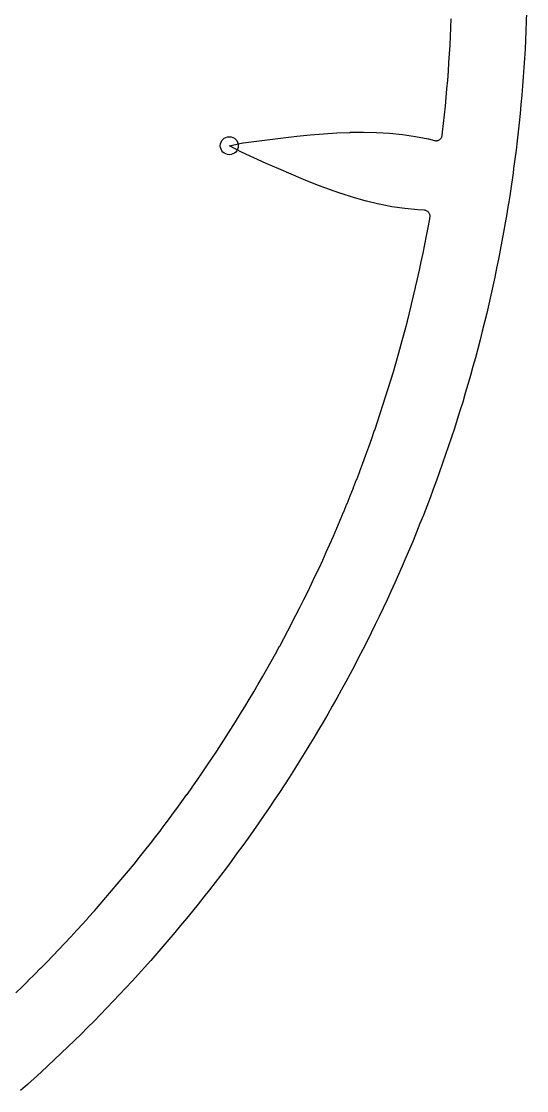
# Model space of a CAD drawing. Header units: millimetres. Extents: x -61 to 61, y -61 to 61.
# Drawn here: x 40.28 to 60.72, y -45.51 to -2.22 of the extents above; entities that cross this region are included whole.
import ezdxf

# ---------------------------------------------------------------- set-up
doc = ezdxf.new("R2010")
doc.units = ezdxf.units.MM
for name, color, linetype in [('CUT_INNER', 6, 'Continuous'), ('CUT_OUTER', 1, 'Continuous'), ('ENGRAVE', 7, 'Continuous')]:
    doc.layers.add(name, color=color, linetype=linetype)

msp = doc.modelspace()

# ---------------------------------------------------------------- linework, layer by layer
at = {"layer": 'CUT_INNER'}
msp.add_lwpolyline([(40.0514, -41.5526), (40.3045, -41.3071), (40.3056, -41.3061), (40.5572, -41.0591), (40.5583, -41.058), (40.8084, -40.8094), (40.8094, -40.8084), (41.058, -40.5583), (41.0591, -40.5572), (41.3061, -40.3056), (41.3071, -40.3045), (41.5526, -40.0514), (41.5537, -40.0503), (41.7976, -39.7957), (41.7986, -39.7946), (42.041, -39.5384), (42.042, -39.5373), (42.2828, -39.2797), (42.2838, -39.2786), (42.523, -39.0196), (42.524, -39.0184), (42.7616, -38.7579), (42.7627, -38.7568), (42.9986, -38.4948), (42.9997, -38.4937), (43.234, -38.2302), (43.235, -38.2291), (43.4678, -37.9642), (43.4688, -37.9631), (43.6999, -37.6968), (43.7009, -37.6957), (43.9304, -37.428), (43.9314, -37.4268), (44.1592, -37.1577), (44.1602, -37.1565), (44.3864, -36.8861), (44.3874, -36.8849), (44.6119, -36.613), (44.6129, -36.6118), (44.8357, -36.3386), (44.8367, -36.3374), (45.0578, -36.0628), (45.0588, -36.0616), (45.2782, -35.7857), (45.2792, -35.7844), (45.497, -35.5072), (45.4979, -35.5059), (45.714, -35.2273), (45.7149, -35.2261), (45.9293, -34.9462), (45.9302, -34.9449), (46.1428, -34.6637), (46.1438, -34.6625), (46.3547, -34.3799), (46.3556, -34.3787), (46.5647, -34.0948), (46.5656, -34.0936), (46.7731, -33.8085), (46.774, -33.8072), (46.9796, -33.5208), (46.9805, -33.5196), (47.1844, -33.232), (47.1853, -33.2307), (47.3874, -32.9418), (47.3883, -32.9406), (47.5887, -32.6504), (47.5895, -32.6492), (47.7881, -32.3578), (47.789, -32.3565), (47.9858, -32.064), (47.9866, -32.0627), (48.1816, -31.7689), (48.1824, -31.7677), (48.3756, -31.4727), (48.3765, -31.4714), (48.5678, -31.1753), (48.5687, -31.174), (48.7582, -30.8767), (48.759, -30.8754), (48.9467, -30.5769), (48.9475, -30.5756), (49.1334, -30.276), (49.1342, -30.2747), (49.3183, -29.974), (49.3191, -29.9727), (49.5013, -29.6708), (49.5021, -29.6695), (49.6824, -29.3665), (49.6832, -29.3652), (49.8616, -29.0611), (49.8624, -29.0598), (50.039, -28.7546), (50.0398, -28.7533), (50.2145, -28.4471), (50.2153, -28.4457), (50.3881, -28.1384), (50.3889, -28.1371), (50.5598, -27.8287), (50.5606, -27.8274), (50.7296, -27.5179), (50.7304, -27.5166), (50.8975, -27.2062), (50.8982, -27.2048), (51.0635, -26.8933), (51.0642, -26.892), (51.2275, -26.5795), (51.2283, -26.5782), (51.3897, -26.2647), (51.3904, -26.2633), (51.5499, -25.9489), (51.5506, -25.9475), (51.7081, -25.6321), (51.7088, -25.6307), (51.8644, -25.3143), (51.8651, -25.3129), (52.0188, -24.9956), (52.0194, -24.9942), (52.1712, -24.676), (52.1718, -24.6746), (52.3216, -24.3554), (52.3222, -24.354), (52.47, -24.0339), (52.4707, -24.0325), (52.6165, -23.7115), (52.6171, -23.7101), (52.761, -23.3882), (52.7616, -23.3868), (52.9035, -23.064), (52.9041, -23.0626), (53.0441, -22.739), (53.0447, -22.7376), (53.1826, -22.4131), (53.1832, -22.4117), (53.3191, -22.0863), (53.3197, -22.0849), (53.4536, -21.7587), (53.4542, -21.7573), (53.5861, -21.4304), (53.5867, -21.4289), (53.7166, -21.1012), (53.7172, -21.0997), (53.8451, -20.7712), (53.8456, -20.7697), (53.9715, -20.4404), (53.972, -20.4389), (54.0959, -20.1088), (54.0964, -20.1074), (54.2183, -19.7765), (54.2188, -19.7751), (54.3386, -19.4435), (54.3391, -19.442), (54.4569, -19.1097), (54.4574, -19.1082), (54.5731, -18.7752), (54.5736, -18.7737), (54.6873, -18.44), (54.6878, -18.4385), (54.7994, -18.1041), (54.7999, -18.1026), (54.9095, -17.7675), (54.9099, -17.766), (55.0174, -17.4302), (55.0179, -17.4288), (55.1234, -17.0923), (55.1238, -17.0909), (55.2272, -16.7538), (55.2276, -16.7523), (55.329, -16.4146), (55.3294, -16.4131), (55.4286, -16.0748), (55.4291, -16.0733), (55.5262, -15.7344), (55.5266, -15.7329), (55.6217, -15.3934), (55.6221, -15.3919), (55.7151, -15.0518), (55.7155, -15.0503), (55.8064, -14.7097), (55.8068, -14.7082), (55.8956, -14.367), (55.896, -14.3655), (55.9827, -14.0237), (55.9831, -14.0222), (56.0677, -13.68), (56.0681, -13.6785), (56.1506, -13.3357), (56.151, -13.3342), (56.2314, -12.9909), (56.2317, -12.9894), (56.31, -12.6456), (56.3104, -12.6441), (56.3866, -12.2999), (56.3869, -12.2984), (56.461, -11.9537), (56.4613, -11.9522), (56.5333, -11.607), (56.5336, -11.6055), (56.6034, -11.2599), (56.6037, -11.2584), (56.6714, -10.9124), (56.6717, -10.9109), (56.7373, -10.5644), (56.7376, -10.5629), (56.8011, -10.2161), (56.8014, -10.2146), (56.8108, -10.161), (56.8139, -10.1363), (56.8146, -10.1113), (56.8127, -10.0864), (56.8083, -10.0618), (56.8016, -10.0378), (56.7924, -10.0145), (56.781, -9.9923), (56.7674, -9.9713), (56.7518, -9.9518), (56.7343, -9.934), (56.7152, -9.918), (56.6945, -9.9039), (56.6726, -9.892), (56.6495, -9.8824), (56.6256, -9.8751), (56.6011, -9.8702), (56.5763, -9.8678), (56.3207, -9.8559), (56.3142, -9.8554), (55.7942, -9.804), (55.7881, -9.8032), (55.2715, -9.7262), (55.2658, -9.7252), (54.7523, -9.6243), (54.7472, -9.6231), (54.2364, -9.5002), (54.2318, -9.499), (53.7235, -9.356), (53.7195, -9.3548), (53.2132, -9.194), (53.2097, -9.1928), (52.7052, -9.0164), (52.7023, -9.0154), (52.1991, -8.8257), (52.1968, -8.8249), (51.6947, -8.6243), (51.6929, -8.6236), (51.1915, -8.4145), (51.1902, -8.414), (50.6898, -8.1986), (50.1884, -7.9779), (49.6874, -7.7532), (49.6862, -7.7526), (49.1904, -7.5239), (49.1837, -7.5205), (48.6979, -7.26), (48.6931, -7.2571), (48.6982, -7.2558), (49.239, -7.1475), (49.2464, -7.1462), (49.7873, -7.0712), (49.7886, -7.0711), (50.3315, -7.0017), (50.8751, -6.936), (51.4185, -6.875), (51.4199, -6.8748), (51.9604, -6.8203), (51.9623, -6.8201), (52.5011, -6.774), (52.5035, -6.7738), (53.0401, -6.7384), (53.0431, -6.7382), (53.5772, -6.7159), (53.5808, -6.7158), (54.112, -6.7088), (54.1161, -6.7089), (54.6441, -6.7196), (54.6488, -6.7198), (55.1733, -6.7504), (55.1786, -6.7508), (55.6992, -6.8033), (55.7049, -6.804), (56.2217, -6.8803), (56.2277, -6.8813), (56.7403, -6.983), (56.7466, -6.9844), (56.9965, -7.0477), (57.021, -7.0526), (57.0458, -7.055), (57.0708, -7.055), (57.0957, -7.0524), (57.1201, -7.0474), (57.144, -7.04), (57.167, -7.0302), (57.1889, -7.0182), (57.2095, -7.0041), (57.2285, -6.988), (57.2459, -6.97), (57.2614, -6.9505), (57.2749, -6.9294), (57.2862, -6.9071), (57.2952, -6.8839), (57.3018, -6.8598), (57.3061, -6.8352), (57.3207, -6.7138), (57.3208, -6.7123), (57.3608, -6.362), (57.3609, -6.3604), (57.3987, -6.0099), (57.3989, -6.0084), (57.4345, -5.6576), (57.4347, -5.6561), (57.4682, -5.3051), (57.4683, -5.3035), (57.4996, -4.9523), (57.4998, -4.9508), (57.5289, -4.5994), (57.5291, -4.5979), (57.5561, -4.2464), (57.5562, -4.2448), (57.581, -3.8931), (57.5811, -3.8916), (57.6038, -3.5397), (57.6039, -3.5382), (57.6245, -3.1862), (57.6246, -3.1847), (57.6429, -2.8326), (57.643, -2.8311), (57.6592, -2.4788), (57.6593, -2.4773), (57.6734, -2.125)], dxfattribs=at)
at = {"layer": 'CUT_OUTER'}
msp.add_lwpolyline([(60.7214, -1.8627), (60.7089, -2.2353), (60.694, -2.6077), (60.6769, -2.9801), (60.6574, -3.3523), (60.6357, -3.7245), (60.6117, -4.0965), (60.5854, -4.4683), (60.5569, -4.8399), (60.5261, -5.2114), (60.4929, -5.5827), (60.4575, -5.9538), (60.4199, -6.3246), (60.3799, -6.6952), (60.3377, -7.0656), (60.2932, -7.4357), (60.2465, -7.8055), (60.1974, -8.175), (60.1716, -8.3613), (60.146, -8.545), (60.0925, -8.9139), (60.0366, -9.2824), (59.9971, -9.5328), (59.9971, -9.5328), (59.9831, -9.6216), (59.9787, -9.6499), (59.9787, -9.6499), (59.9183, -10.0177), (59.8557, -10.3852), (59.7909, -10.7523), (59.7238, -11.1189), (59.6544, -11.4852), (59.5829, -11.851), (59.509, -12.2164), (59.4329, -12.5813), (59.3546, -12.9457), (59.2741, -13.3097), (59.1913, -13.6731), (59.1063, -14.036), (59.019, -14.3984), (58.9296, -14.7603), (58.8379, -15.1216), (58.744, -15.4823), (58.6479, -15.8425), (58.5496, -16.2021), (58.4491, -16.561), (58.3464, -16.9193), (58.2415, -17.277), (58.1343, -17.6341), (58.025, -17.9904), (57.9136, -18.3461), (57.7999, -18.7011), (57.6841, -19.0554), (57.5661, -19.409), (57.4459, -19.7619), (57.3236, -20.114), (57.1991, -20.4653), (57.0724, -20.8159), (56.9436, -21.1657), (56.8127, -21.5147), (56.6796, -21.8629), (56.5444, -22.2103), (56.407, -22.5568), (56.2676, -22.9025), (56.126, -23.2473), (55.9823, -23.5913), (55.8365, -23.9343), (55.6886, -24.2765), (55.5386, -24.6177), (55.3865, -24.958), (55.2323, -25.2974), (55.076, -25.6358), (54.9177, -25.9733), (54.7573, -26.3098), (54.5948, -26.6452), (54.4303, -26.9797), (54.2637, -27.3132), (54.0951, -27.6456), (53.9245, -27.977), (53.7518, -28.3074), (53.5771, -28.6367), (53.4004, -28.9649), (53.2216, -29.292), (53.0409, -29.618), (52.8582, -29.9429), (52.6734, -30.2667), (52.4867, -30.5893), (52.2981, -30.9108), (52.1074, -31.2311), (51.9148, -31.5502), (51.7202, -31.8682), (51.5237, -32.1849), (51.3253, -32.5005), (51.1249, -32.8148), (50.9226, -33.1279), (50.7183, -33.4397), (50.5122, -33.7503), (50.3042, -34.0596), (50.0942, -34.3676), (49.8824, -34.6743), (49.6687, -34.9797), (49.4531, -35.2838), (49.2357, -35.5866), (49.0164, -35.888), (48.7953, -36.1881), (48.5723, -36.4868), (48.3476, -36.7842), (48.1209, -37.0801), (47.8925, -37.3747), (47.6623, -37.6679), (47.4303, -37.9596), (47.1965, -38.2499), (46.9609, -38.5388), (46.7235, -38.8262), (46.4844, -39.1122), (46.2435, -39.3967), (46.0009, -39.6797), (45.7566, -39.9612), (45.5105, -40.2412), (45.2628, -40.5197), (45.0133, -40.7966), (44.7621, -41.0721), (44.5093, -41.3459), (44.2547, -41.6183), (43.9985, -41.889), (43.7407, -42.1582), (43.4812, -42.4258), (43.22, -42.6918), (42.9573, -42.9562), (42.6929, -43.219), (42.4269, -43.4801), (42.1593, -43.7396), (41.8901, -43.9975), (41.6194, -44.2537), (41.3471, -44.5082), (41.0732, -44.7611), (40.7978, -45.0123), (40.5208, -45.2617), (40.2423, -45.5095)], dxfattribs=at)
at = {"layer": 'ENGRAVE'}
msp.add_circle((48.6923, -7.257), 0.3645, dxfattribs=at)

doc.saveas('drawing.dxf')
